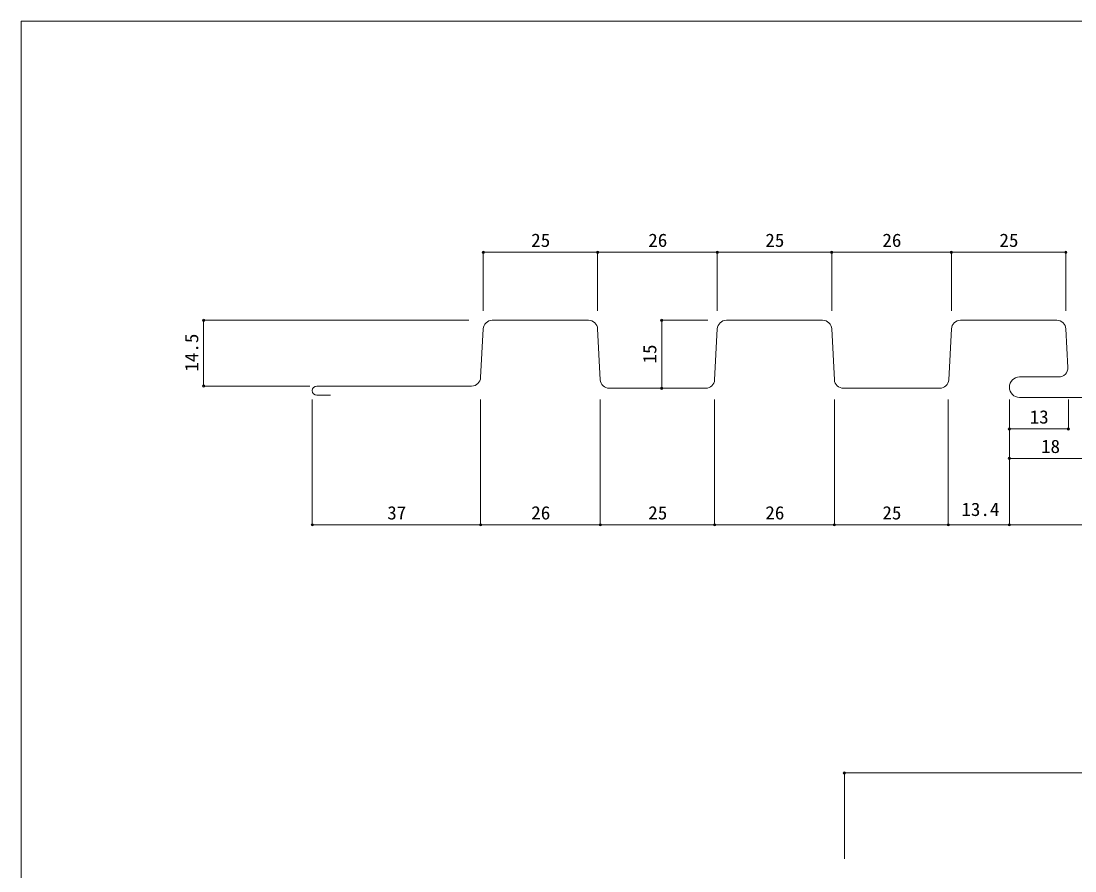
# Model space of a CAD drawing. Units: millimetres on the paper. Extents: x -208 to 189, y -250 to 139.
# Drawn here: x -208.4 to 23.7, y -47.7 to 139.4 of the extents above; entities that cross this region are included whole.
import ezdxf
from ezdxf.enums import TextEntityAlignment as Align

# ---------------------------------------------------------------- set-up
doc = ezdxf.new("R2010")
doc.units = ezdxf.units.MM
doc.header["$PDMODE"] = 32
doc.header["$PDSIZE"] = 0.5
doc.layers.add('1-1', color=7, linetype='Continuous', lineweight=18)
doc.layers.add('F-F', color=5, linetype='Continuous', lineweight=18)
doc.styles.add('ＭＳ ゴシック', font='')
doc.styles.get('ＭＳ ゴシック').set_extended_font_data('MS Gothic')

msp = doc.modelspace()

# ---------------------------------------------------------------- linework, layer by layer
at = {"layer": '1-1', "color": 4}
for p, q in [((-106.643, 88.534), (-81.444, 88.534)), ((-106.643, 88.534), (-106.643, 75.648)), ((-81.444, 88.534), (-81.444, 75.648)), ((-81.444, 88.534), (-55.073, 88.534)), ((-55.073, 88.534), (-55.073, 75.648)), ((-55.073, 88.534), (-29.874, 88.534)), ((-29.874, 88.534), (-29.874, 75.648)), ((-29.874, 88.534), (-3.503, 88.534)), ((-3.503, 88.534), (-3.503, 75.648)), ((-3.503, 88.534), (21.696, 88.534)), ((21.696, 88.534), (21.696, 75.648)), ((-168.225, 73.547), (-168.225, 59.067)), ((-168.225, 73.547), (-109.825, 73.547)), ((-67.321, 73.547), (-67.321, 58.568)), ((-67.321, 73.547), (-57.135, 73.547)), ((-168.225, 59.067), (-144.827, 59.067)), ((-144.303, 28.504), (-144.303, 56.116)), ((-107.203, 28.504), (-107.203, 56.116)), ((-80.858, 28.504), (-80.858, 56.116)), ((-55.659, 28.504), (-55.659, 56.116)), ((-29.288, 28.504), (-29.288, 56.116)), ((-4.189, 28.504), (-4.189, 56.116)), ((9.251, 28.504), (9.251, 56.116)), ((9.251, 49.627), (9.251, 56.116)), ((22.251, 49.627), (22.251, 56.116)), ((22.251, 49.627), (9.251, 49.627)), ((9.251, 43.138), (9.251, 49.627)), ((9.251, 43.138), (27.251, 43.138)), ((-144.303, 28.504), (-107.203, 28.504)), ((-107.203, 28.504), (-80.858, 28.504)), ((-80.858, 28.504), (-55.659, 28.504)), ((-55.659, 28.504), (-29.288, 28.504)), ((-29.288, 28.504), (-4.089, 28.504)), ((-4.189, 28.504), (9.251, 28.504)), ((9.251, 28.504), (54.251, 28.504)), ((-27.09, -26.142), (126.836, -26.142)), ((-27.09, -26.142), (-27.09, -45.091))]:
    msp.add_line(p, q, dxfattribs=at)
at = {"layer": '1-1'}
for p, q in [((-83.442, 73.547), (-104.646, 73.547)), ((-31.872, 73.547), (-53.076, 73.547)), ((19.699, 73.547), (-1.506, 73.547)), ((-107.203, 60.962), (-106.643, 71.652)), ((-80.858, 60.463), (-81.444, 71.652)), ((-55.659, 60.463), (-55.073, 71.652)), ((-29.288, 60.463), (-29.874, 71.652)), ((-4.089, 60.463), (-3.503, 71.652)), ((22.14, 63.169), (21.696, 71.652)), ((20.143, 61.064), (11.501, 61.064)), ((-109.2, 59.067), (-143.303, 59.067)), ((-57.657, 58.568), (-78.861, 58.568)), ((-27.291, 58.568), (-6.086, 58.568)), ((-143.303, 57.067), (-140.303, 57.067)), ((11.501, 56.564), (26.385, 56.564))]:
    msp.add_line(p, q, dxfattribs=at)
for centre, radius, start, end in [((-104.646, 71.547), 2, 90, 177), ((-83.442, 71.547), 2, 3, 90), ((-53.076, 71.547), 2, 90, 177), ((-31.872, 71.547), 2, 3, 90), ((-1.506, 71.547), 2, 90, 177), ((19.699, 71.547), 2, 3, 90), ((20.143, 63.064), 2, 270, 3), ((-109.2, 61.067), 2, 270, 357), ((-78.861, 60.568), 2, 183, 270), ((-57.657, 60.568), 2, 270, 357), ((-27.291, 60.568), 2, 183, 270), ((-6.086, 60.568), 2, 270, 357), ((11.501, 58.814), 2.25, 90, 180), ((-143.303, 58.067), 1, 90, 180), ((-143.303, 58.067), 1, 180, 270), ((11.501, 58.814), 2.25, 180, 270)]:
    msp.add_arc(centre, radius, start, end, dxfattribs=at)
at = {"layer": '1-1', "color": 4}
for p in [(-106.643, 88.534), (-81.444, 88.534), (-55.073, 88.534), (-29.874, 88.534), (-3.503, 88.534), (21.696, 88.534), (-168.225, 73.547), (-67.321, 73.547), (-168.225, 59.067), (-67.321, 58.568), (9.251, 49.627), (22.251, 49.627), (9.251, 43.138), (-144.303, 28.504), (-107.203, 28.504), (-80.858, 28.504), (-55.659, 28.504), (-29.288, 28.504), (-4.189, 28.504), (9.251, 28.504), (-27.09, -26.142)]:
    msp.add_point(p, dxfattribs=at)
at = {"layer": 'F-F', "color": 7}
for p, q in [((-208.437, 139.449), (-208.437, -139.581)), ((-208.437, 139.439), (189.163, 139.439)), ((-208.427, 139.449), (-208.427, -139.581))]:
    msp.add_line(p, q, dxfattribs=at)

# ---------------------------------------------------------------- texts
at = {"layer": '1-1', "style": 'ＭＳ ゴシック', "width": 1.05}
for s, p in [('25', (-96.069, 88.834)), ('26', (-70.284, 88.834)), ('25', (-44.499, 88.834)), ('26', (-18.714, 88.834)), ('25', (7.071, 88.834)), ('13', (13.726, 49.927)), ('18', (16.226, 43.438)), ('37', (-127.778, 28.804)), ('26', (-96.056, 28.804)), ('25', (-70.284, 28.804)), ('26', (-44.499, 28.804)), ('25', (-18.714, 28.804)), ('13.4', (-1.318, 29.57))]:
    msp.add_text(s, height=2.933, dxfattribs=at).set_placement(p, align=Align.BOTTOM_LEFT)
for s, p in [('14.5', (-168.525, 62.232)), ('15', (-67.621, 64.032))]:
    msp.add_text(s, height=2.933, rotation=90, dxfattribs=at).set_placement(p, align=Align.BOTTOM_LEFT)

doc.saveas('drawing.dxf')
